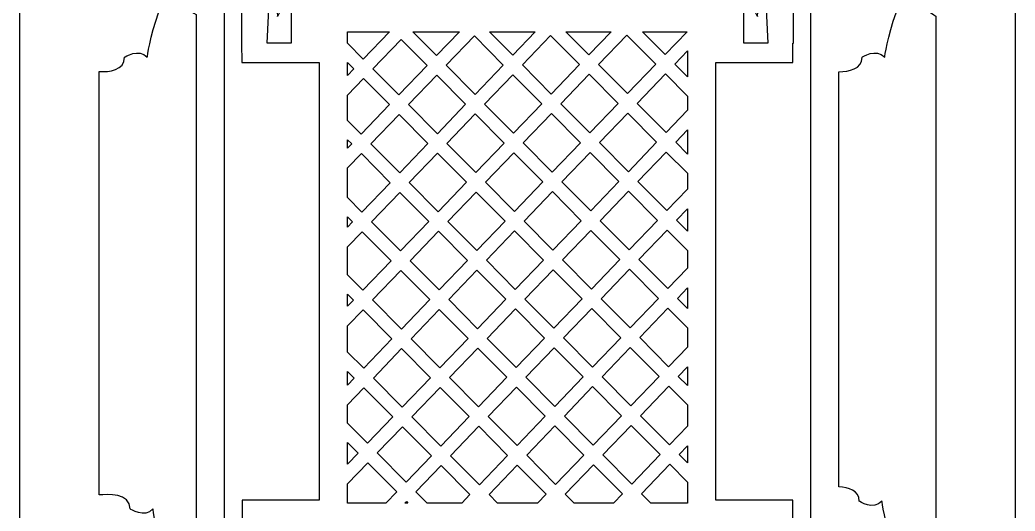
# Model space of a CAD drawing. Header units: centimetres. Extents: x 15.2 to 36.8, y -18.5 to 34.5.
# Drawn here: x 15.23 to 36.8, y 3.13 to 13.77 of the extents above; entities that cross this region are included whole.
import ezdxf

# ---------------------------------------------------------------- set-up
doc = ezdxf.new("R2010")
doc.units = ezdxf.units.CM
doc.header["$MEASUREMENT"] = 0
doc.layers.add('layer 1', color=7, linetype='Continuous')

msp = doc.modelspace()

# ---------------------------------------------------------------- linework, layer by layer
at = {"layer": 'layer 1', "color": 177}
for points, knots in [([(35.08306, -18.49868), (35.08306, -18.49868), (36.80074, -18.49868), (36.80074, -18.49868), (36.80074, -18.49868), (36.80074, -18.49868), (36.80074, -17.32512), (36.80074, -17.32512), (36.80074, -17.32512), (36.80074, -17.32512), (36.80074, 33.37273), (36.80074, 33.37273), (36.80074, 33.37273), (36.80074, 33.37273), (36.80074, 34.54629), (36.80074, 34.54629), (36.80074, 34.54629), (36.80074, 34.54629), (35.08306, 34.54629), (35.08306, 34.54629), (35.08306, 34.54629), (35.08306, 34.54629), (16.94435, 34.54629), (16.94435, 34.54629), (16.94435, 34.54629), (16.94435, 34.54629), (15.22667, 34.54629), (15.22667, 34.54629), (15.22667, 34.54629), (15.22667, 34.54629), (15.22667, 33.37273), (15.22667, 33.37273), (15.22667, 33.37273), (15.22667, 33.37273), (15.22667, -17.32512), (15.22667, -17.32512), (15.22667, -17.32512), (15.22667, -17.32512), (15.22667, -18.49868), (15.22667, -18.49868), (15.22667, -18.49868), (15.22667, -18.49868), (16.94435, -18.49868), (16.94435, -18.49868), (16.94435, -18.49868), (16.94435, -18.49868), (35.08306, -18.49868), (35.08306, -18.49868)], [0, 0, 0, 0, 0.07692308, 0.07692308, 0.07692308, 0.07692308, 0.15384615, 0.15384615, 0.15384615, 0.15384615, 0.23076923, 0.23076923, 0.23076923, 0.23076923, 0.30769231, 0.30769231, 0.30769231, 0.30769231, 0.38461538, 0.38461538, 0.38461538, 0.38461538, 0.46153846, 0.46153846, 0.46153846, 0.46153846, 0.53846154, 0.53846154, 0.53846154, 0.53846154, 0.61538462, 0.61538462, 0.61538462, 0.61538462, 0.69230769, 0.69230769, 0.69230769, 0.69230769, 0.76923077, 0.76923077, 0.76923077, 0.76923077, 0.84615385, 0.84615385, 0.84615385, 0.84615385, 1, 1, 1, 1]), ([(21.71164, 3.36704), (21.71164, 3.36704), (21.71164, 12.84865), (21.71164, 12.84865), (21.71164, 12.84865), (21.71164, 12.84865), (20.04062, 12.84865), (20.04062, 12.84865), (20.04062, 12.84865), (20.04062, 12.84865), (20.03396, 13.27025), (20.03396, 13.27025), (20.03396, 13.27025), (20.03396, 13.27025), (20.02767, 14.21235), (20.02767, 14.21235), (20.02767, 14.21235), (20.02767, 14.85042), (20.73286, 14.66812), (20.73286, 14.66812), (20.73286, 14.66812), (21.07593, 14.19933), (20.8091, 13.84774), (20.8091, 13.84774), (20.8091, 13.84774), (20.8091, 14.16027), (20.73286, 14.18631), (20.73286, 14.18631), (20.73286, 14.18631), (20.59248, 14.24712), (20.61851, 13.86076), (20.61851, 13.86076), (20.61851, 13.86076), (20.61851, 13.86076), (20.58399, 13.27113), (20.58399, 13.27113), (20.58399, 13.27113), (20.58399, 13.27113), (21.10627, 13.27113), (21.10627, 13.27113), (21.10627, 13.27113), (21.10627, 13.27113), (21.10627, 15.38791), (21.10627, 15.38791), (21.10627, 15.38791), (21.10627, 15.38791), (19.66256, 15.38791), (19.66256, 15.38791), (19.66256, 15.38791), (19.66256, 15.38791), (19.66256, 0.82778), (19.66256, 0.82778), (19.66256, 0.82778), (19.66256, 0.82778), (21.10627, 0.82778), (21.10627, 0.82778), (21.10627, 0.82778), (21.10627, 0.82778), (21.10627, 2.94456), (21.10627, 2.94456), (21.10627, 2.94456), (21.10627, 2.94456), (20.58399, 2.94456), (20.58399, 2.94456), (20.58399, 2.94456), (20.58399, 2.94456), (20.61851, 2.35493), (20.61851, 2.35493), (20.61851, 2.35493), (20.61851, 2.35493), (20.59248, 1.96858), (20.73286, 2.02938), (20.73286, 2.02938), (20.73286, 2.02938), (20.8091, 2.05543), (20.8091, 2.36795), (20.8091, 2.36795), (20.8091, 2.36795), (21.07593, 2.01636), (20.73286, 1.54758), (20.73286, 1.54758), (20.73286, 1.54758), (20.02767, 1.36527), (20.02767, 2.00334), (20.02767, 2.00334), (20.02767, 2.00334), (20.03396, 2.94544), (20.03396, 2.94544), (20.03396, 2.94544), (20.03396, 2.94544), (20.04673, 2.94993), (20.04673, 2.94993), (20.04673, 2.94993), (20.04673, 2.94993), (20.04673, 3.36704), (20.04673, 3.36704), (20.04673, 3.36704), (20.04673, 3.36704), (21.71164, 3.36704), (21.71164, 3.36704)], [0, 0, 0, 0, 0.03846154, 0.03846154, 0.03846154, 0.03846154, 0.07692308, 0.07692308, 0.07692308, 0.07692308, 0.11538462, 0.11538462, 0.11538462, 0.11538462, 0.15384615, 0.15384615, 0.15384615, 0.15384615, 0.19230769, 0.19230769, 0.19230769, 0.19230769, 0.23076923, 0.23076923, 0.23076923, 0.23076923, 0.26923077, 0.26923077, 0.26923077, 0.26923077, 0.30769231, 0.30769231, 0.30769231, 0.30769231, 0.34615385, 0.34615385, 0.34615385, 0.34615385, 0.38461538, 0.38461538, 0.38461538, 0.38461538, 0.42307692, 0.42307692, 0.42307692, 0.42307692, 0.46153846, 0.46153846, 0.46153846, 0.46153846, 0.5, 0.5, 0.5, 0.5, 0.53846154, 0.53846154, 0.53846154, 0.53846154, 0.57692308, 0.57692308, 0.57692308, 0.57692308, 0.61538462, 0.61538462, 0.61538462, 0.61538462, 0.65384615, 0.65384615, 0.65384615, 0.65384615, 0.69230769, 0.69230769, 0.69230769, 0.69230769, 0.73076923, 0.73076923, 0.73076923, 0.73076923, 0.76923077, 0.76923077, 0.76923077, 0.76923077, 0.80769231, 0.80769231, 0.80769231, 0.80769231, 0.84615385, 0.84615385, 0.84615385, 0.84615385, 0.88461538, 0.88461538, 0.88461538, 0.88461538, 0.92307692, 0.92307692, 0.92307692, 0.92307692, 1, 1, 1, 1]), ([(30.31577, 12.84865), (30.31577, 12.84865), (30.31577, 3.36704), (30.31577, 3.36704), (30.31577, 3.36704), (30.31577, 3.36704), (31.98068, 3.36704), (31.98068, 3.36704), (31.98068, 3.36704), (31.98068, 3.36704), (31.98068, 2.94993), (31.98068, 2.94993), (31.98068, 2.94993), (31.98068, 2.94993), (31.99345, 2.94544), (31.99345, 2.94544), (31.99345, 2.94544), (31.99345, 2.94544), (31.99974, 2.00334), (31.99974, 2.00334), (31.99974, 2.00334), (31.99974, 1.36527), (31.29455, 1.54758), (31.29455, 1.54758), (31.29455, 1.54758), (30.95148, 2.01636), (31.21831, 2.36795), (31.21831, 2.36795), (31.21831, 2.36795), (31.21831, 2.05543), (31.29455, 2.02938), (31.29455, 2.02938), (31.29455, 2.02938), (31.43493, 1.96858), (31.4089, 2.35493), (31.4089, 2.35493), (31.4089, 2.35493), (31.4089, 2.35493), (31.44342, 2.94456), (31.44342, 2.94456), (31.44342, 2.94456), (31.44342, 2.94456), (30.92114, 2.94456), (30.92114, 2.94456), (30.92114, 2.94456), (30.92114, 2.94456), (30.92114, 0.82778), (30.92114, 0.82778), (30.92114, 0.82778), (30.92114, 0.82778), (32.36485, 0.82778), (32.36485, 0.82778), (32.36485, 0.82778), (32.36485, 0.82778), (32.36485, 15.38791), (32.36485, 15.38791), (32.36485, 15.38791), (32.36485, 15.38791), (30.92114, 15.38791), (30.92114, 15.38791), (30.92114, 15.38791), (30.92114, 15.38791), (30.92114, 13.27113), (30.92114, 13.27113), (30.92114, 13.27113), (30.92114, 13.27113), (31.44342, 13.27113), (31.44342, 13.27113), (31.44342, 13.27113), (31.44342, 13.27113), (31.4089, 13.86076), (31.4089, 13.86076), (31.4089, 13.86076), (31.4089, 13.86076), (31.43493, 14.24712), (31.29455, 14.18631), (31.29455, 14.18631), (31.29455, 14.18631), (31.21831, 14.16027), (31.21831, 13.84774), (31.21831, 13.84774), (31.21831, 13.84774), (30.95148, 14.19933), (31.29455, 14.66812), (31.29455, 14.66812), (31.29455, 14.66812), (31.99974, 14.85042), (31.99974, 14.21235), (31.99974, 14.21235), (31.99974, 14.21235), (31.99345, 13.27025), (31.99345, 13.27025), (31.99345, 13.27025), (31.99345, 13.27025), (31.98068, 13.26577), (31.98068, 13.26577), (31.98068, 13.26577), (31.98068, 13.26577), (31.98068, 12.84865), (31.98068, 12.84865), (31.98068, 12.84865), (31.98068, 12.84865), (30.31577, 12.84865), (30.31577, 12.84865)], [0, 0, 0, 0, 0.03703704, 0.03703704, 0.03703704, 0.03703704, 0.07407407, 0.07407407, 0.07407407, 0.07407407, 0.11111111, 0.11111111, 0.11111111, 0.11111111, 0.14814815, 0.14814815, 0.14814815, 0.14814815, 0.18518519, 0.18518519, 0.18518519, 0.18518519, 0.22222222, 0.22222222, 0.22222222, 0.22222222, 0.25925926, 0.25925926, 0.25925926, 0.25925926, 0.2962963, 0.2962963, 0.2962963, 0.2962963, 0.33333333, 0.33333333, 0.33333333, 0.33333333, 0.37037037, 0.37037037, 0.37037037, 0.37037037, 0.40740741, 0.40740741, 0.40740741, 0.40740741, 0.44444444, 0.44444444, 0.44444444, 0.44444444, 0.48148148, 0.48148148, 0.48148148, 0.48148148, 0.51851852, 0.51851852, 0.51851852, 0.51851852, 0.55555556, 0.55555556, 0.55555556, 0.55555556, 0.59259259, 0.59259259, 0.59259259, 0.59259259, 0.62962963, 0.62962963, 0.62962963, 0.62962963, 0.66666667, 0.66666667, 0.66666667, 0.66666667, 0.7037037, 0.7037037, 0.7037037, 0.7037037, 0.74074074, 0.74074074, 0.74074074, 0.74074074, 0.77777778, 0.77777778, 0.77777778, 0.77777778, 0.81481481, 0.81481481, 0.81481481, 0.81481481, 0.85185185, 0.85185185, 0.85185185, 0.85185185, 0.88888889, 0.88888889, 0.88888889, 0.88888889, 0.92592593, 0.92592593, 0.92592593, 0.92592593, 1, 1, 1, 1]), ([(16.94435, 3.48174), (17.12268, 3.50109), (17.61931, 3.52406), (17.61931, 3.17938), (17.61931, 3.17938), (17.61931, 3.17938), (17.92674, 2.96934), (18.1112, 3.17938), (18.1112, 3.17938), (18.1112, 3.17938), (18.17268, 2.71728), (18.35714, 2.21318), (18.35714, 2.21318), (18.46729, 1.91215), (18.79667, 2.03057), (19.0442, 2.17483), (19.0442, 2.17483), (19.0442, 2.17483), (19.0442, 13.88971), (19.0442, 13.88971), (19.0442, 13.88971), (18.79824, 14.05581), (18.36397, 14.28352), (18.23417, 13.92878), (18.23417, 13.92878), (18.04971, 13.42468), (17.98822, 12.96258), (17.98822, 12.96258), (17.98822, 12.96258), (17.80376, 13.17263), (17.49633, 12.96258), (17.49633, 12.96258), (17.49633, 12.96258), (17.49633, 12.68019), (17.16292, 12.64458), (16.94435, 12.65158), (16.94435, 12.65158), (16.94435, 12.65158), (16.94435, 3.48174), (16.94435, 3.48174)], [0, 0, 0, 0, 0.09090909, 0.09090909, 0.09090909, 0.09090909, 0.18181818, 0.18181818, 0.18181818, 0.18181818, 0.27272727, 0.27272727, 0.27272727, 0.27272727, 0.36363636, 0.36363636, 0.36363636, 0.36363636, 0.45454545, 0.45454545, 0.45454545, 0.45454545, 0.54545455, 0.54545455, 0.54545455, 0.54545455, 0.63636364, 0.63636364, 0.63636364, 0.63636364, 0.72727273, 0.72727273, 0.72727273, 0.72727273, 0.81818182, 0.81818182, 0.81818182, 0.81818182, 1, 1, 1, 1]), ([(35.08306, 13.85325), (34.85225, 14.01789), (34.36021, 14.31046), (34.22055, 13.92878), (34.22055, 13.92878), (34.0361, 13.42468), (33.97461, 12.96258), (33.97461, 12.96258), (33.97461, 12.96258), (33.79015, 13.17263), (33.48272, 12.96258), (33.48272, 12.96258), (33.48272, 12.96258), (33.48272, 12.70199), (33.19881, 12.65157), (32.98321, 12.65083), (32.98321, 12.65083), (32.98321, 12.65083), (32.98321, 3.65758), (32.98321, 3.65758), (32.98321, 3.65758), (33.18755, 3.64728), (33.42123, 3.58383), (33.42123, 3.34742), (33.42123, 3.34742), (33.42123, 3.34742), (33.72867, 3.13737), (33.91312, 3.34742), (33.91312, 3.34742), (33.91312, 3.34742), (33.97461, 2.88532), (34.15907, 2.38121), (34.15907, 2.38121), (34.31289, 1.96084), (34.89416, 2.35835), (35.08306, 2.50203), (35.08306, 2.50203), (35.08306, 2.50203), (35.08306, 13.85325), (35.08306, 13.85325)], [0, 0, 0, 0, 0.09090909, 0.09090909, 0.09090909, 0.09090909, 0.18181818, 0.18181818, 0.18181818, 0.18181818, 0.27272727, 0.27272727, 0.27272727, 0.27272727, 0.36363636, 0.36363636, 0.36363636, 0.36363636, 0.45454545, 0.45454545, 0.45454545, 0.45454545, 0.54545455, 0.54545455, 0.54545455, 0.54545455, 0.63636364, 0.63636364, 0.63636364, 0.63636364, 0.72727273, 0.72727273, 0.72727273, 0.72727273, 0.81818182, 0.81818182, 0.81818182, 0.81818182, 1, 1, 1, 1]), ([(22.33, 13.26725), (22.33, 13.26725), (22.67122, 12.92372), (22.67122, 12.92372), (22.67122, 12.92372), (22.67122, 12.92372), (23.24192, 13.51756), (23.24192, 13.51756), (23.24192, 13.51756), (23.24192, 13.51756), (22.33, 13.51756), (22.33, 13.51756), (22.33, 13.51756), (22.33, 13.51756), (22.33, 13.26725), (22.33, 13.26725)], [0, 0, 0, 0, 0.2, 0.2, 0.2, 0.2, 0.4, 0.4, 0.4, 0.4, 0.6, 0.6, 0.6, 0.6, 1, 1, 1, 1]), ([(23.74245, 13.51756), (23.74245, 13.51756), (24.25726, 12.99926), (24.25726, 12.99926), (24.25726, 12.99926), (24.25726, 12.99926), (24.75536, 13.51756), (24.75536, 13.51756), (24.75536, 13.51756), (24.75536, 13.51756), (23.74245, 13.51756), (23.74245, 13.51756)], [0, 0, 0, 0, 0.25, 0.25, 0.25, 0.25, 0.5, 0.5, 0.5, 0.5, 1, 1, 1, 1]), ([(24.46614, 12.78897), (24.46614, 12.78897), (25.09296, 12.1579), (25.09296, 12.1579), (25.09296, 12.1579), (25.09296, 12.1579), (25.70566, 12.79544), (25.70566, 12.79544), (25.70566, 12.79544), (25.70566, 12.79544), (25.07884, 13.42651), (25.07884, 13.42651), (25.07884, 13.42651), (25.07884, 13.42651), (24.46614, 12.78897), (24.46614, 12.78897)], [0, 0, 0, 0, 0.2, 0.2, 0.2, 0.2, 0.4, 0.4, 0.4, 0.4, 0.6, 0.6, 0.6, 0.6, 1, 1, 1, 1]), ([(25.40357, 13.51756), (25.40357, 13.51756), (25.90982, 13.00788), (25.90982, 13.00788), (25.90982, 13.00788), (25.90982, 13.00788), (26.39964, 13.51756), (26.39964, 13.51756), (26.39964, 13.51756), (26.39964, 13.51756), (25.40357, 13.51756), (25.40357, 13.51756)], [0, 0, 0, 0, 0.25, 0.25, 0.25, 0.25, 0.5, 0.5, 0.5, 0.5, 1, 1, 1, 1]), ([(26.1187, 12.79758), (26.1187, 12.79758), (26.74553, 12.16651), (26.74553, 12.16651), (26.74553, 12.16651), (26.74553, 12.16651), (27.35822, 12.80404), (27.35822, 12.80404), (27.35822, 12.80404), (27.35822, 12.80404), (26.73139, 13.43511), (26.73139, 13.43511), (26.73139, 13.43511), (26.73139, 13.43511), (26.1187, 12.79758), (26.1187, 12.79758)], [0, 0, 0, 0, 0.2, 0.2, 0.2, 0.2, 0.4, 0.4, 0.4, 0.4, 0.6, 0.6, 0.6, 0.6, 1, 1, 1, 1]), ([(27.06465, 13.51756), (27.06465, 13.51756), (27.56237, 13.01647), (27.56237, 13.01647), (27.56237, 13.01647), (27.56237, 13.01647), (28.04394, 13.51756), (28.04394, 13.51756), (28.04394, 13.51756), (28.04394, 13.51756), (27.06465, 13.51756), (27.06465, 13.51756)], [0, 0, 0, 0, 0.25, 0.25, 0.25, 0.25, 0.5, 0.5, 0.5, 0.5, 1, 1, 1, 1]), ([(27.77125, 12.80618), (27.77125, 12.80618), (28.39809, 12.1751), (28.39809, 12.1751), (28.39809, 12.1751), (28.39809, 12.1751), (29.01078, 12.81264), (29.01078, 12.81264), (29.01078, 12.81264), (29.01078, 12.81264), (28.38394, 13.44372), (28.38394, 13.44372), (28.38394, 13.44372), (28.38394, 13.44372), (27.77125, 12.80618), (27.77125, 12.80618)], [0, 0, 0, 0, 0.2, 0.2, 0.2, 0.2, 0.4, 0.4, 0.4, 0.4, 0.6, 0.6, 0.6, 0.6, 1, 1, 1, 1]), ([(28.72577, 13.51756), (28.72577, 13.51756), (29.21494, 13.02507), (29.21494, 13.02507), (29.21494, 13.02507), (29.21494, 13.02507), (29.68823, 13.51756), (29.68823, 13.51756), (29.68823, 13.51756), (29.68823, 13.51756), (28.72577, 13.51756), (28.72577, 13.51756)], [0, 0, 0, 0, 0.25, 0.25, 0.25, 0.25, 0.5, 0.5, 0.5, 0.5, 1, 1, 1, 1]), ([(22.8801, 12.71343), (22.8801, 12.71343), (23.44042, 12.14931), (23.44042, 12.14931), (23.44042, 12.14931), (23.44042, 12.14931), (24.05311, 12.78684), (24.05311, 12.78684), (24.05311, 12.78684), (24.05311, 12.78684), (23.49279, 13.35096), (23.49279, 13.35096), (23.49279, 13.35096), (23.49279, 13.35096), (22.8801, 12.71343), (22.8801, 12.71343)], [0, 0, 0, 0, 0.2, 0.2, 0.2, 0.2, 0.4, 0.4, 0.4, 0.4, 0.6, 0.6, 0.6, 0.6, 1, 1, 1, 1]), ([(29.69741, 13.09947), (29.69741, 13.09947), (29.42381, 12.81478), (29.42381, 12.81478), (29.42381, 12.81478), (29.42381, 12.81478), (29.69741, 12.53934), (29.69741, 12.53934), (29.69741, 12.53934), (29.69741, 12.53934), (29.69741, 13.09947), (29.69741, 13.09947)], [0, 0, 0, 0, 0.25, 0.25, 0.25, 0.25, 0.5, 0.5, 0.5, 0.5, 1, 1, 1, 1]), ([(22.33, 12.56867), (22.33, 12.56867), (22.46706, 12.71128), (22.46706, 12.71128), (22.46706, 12.71128), (22.46706, 12.71128), (22.33, 12.84926), (22.33, 12.84926), (22.33, 12.84926), (22.33, 12.84926), (22.33, 12.56867), (22.33, 12.56867)], [0, 0, 0, 0, 0.25, 0.25, 0.25, 0.25, 0.5, 0.5, 0.5, 0.5, 1, 1, 1, 1]), ([(23.6493, 11.93902), (23.6493, 11.93902), (24.27613, 11.30794), (24.27613, 11.30794), (24.27613, 11.30794), (24.27613, 11.30794), (24.88882, 11.94547), (24.88882, 11.94547), (24.88882, 11.94547), (24.88882, 11.94547), (24.26199, 12.57655), (24.26199, 12.57655), (24.26199, 12.57655), (24.26199, 12.57655), (23.6493, 11.93902), (23.6493, 11.93902)], [0, 0, 0, 0, 0.2, 0.2, 0.2, 0.2, 0.4, 0.4, 0.4, 0.4, 0.6, 0.6, 0.6, 0.6, 1, 1, 1, 1]), ([(25.30185, 11.9476), (25.30185, 11.9476), (25.92868, 11.31653), (25.92868, 11.31653), (25.92868, 11.31653), (25.92868, 11.31653), (26.54137, 11.95407), (26.54137, 11.95407), (26.54137, 11.95407), (26.54137, 11.95407), (25.91454, 12.58515), (25.91454, 12.58515), (25.91454, 12.58515), (25.91454, 12.58515), (25.30185, 11.9476), (25.30185, 11.9476)], [0, 0, 0, 0, 0.2, 0.2, 0.2, 0.2, 0.4, 0.4, 0.4, 0.4, 0.6, 0.6, 0.6, 0.6, 1, 1, 1, 1]), ([(26.95441, 11.95622), (26.95441, 11.95622), (27.58125, 11.32514), (27.58125, 11.32514), (27.58125, 11.32514), (27.58125, 11.32514), (28.19393, 11.96267), (28.19393, 11.96267), (28.19393, 11.96267), (28.19393, 11.96267), (27.56709, 12.59375), (27.56709, 12.59375), (27.56709, 12.59375), (27.56709, 12.59375), (26.95441, 11.95622), (26.95441, 11.95622)], [0, 0, 0, 0, 0.2, 0.2, 0.2, 0.2, 0.4, 0.4, 0.4, 0.4, 0.6, 0.6, 0.6, 0.6, 1, 1, 1, 1]), ([(28.60696, 11.96481), (28.60696, 11.96481), (29.2338, 11.33373), (29.2338, 11.33373), (29.2338, 11.33373), (29.2338, 11.33373), (29.69741, 11.81614), (29.69741, 11.81614), (29.69741, 11.81614), (29.69741, 11.81614), (29.69741, 12.12135), (29.69741, 12.12135), (29.69741, 12.12135), (29.69741, 12.12135), (29.21965, 12.60235), (29.21965, 12.60235), (29.21965, 12.60235), (29.21965, 12.60235), (28.60696, 11.96481), (28.60696, 11.96481)], [0, 0, 0, 0, 0.16666667, 0.16666667, 0.16666667, 0.16666667, 0.33333333, 0.33333333, 0.33333333, 0.33333333, 0.5, 0.5, 0.5, 0.5, 0.66666667, 0.66666667, 0.66666667, 0.66666667, 1, 1, 1, 1]), ([(22.33, 11.59489), (22.33, 11.59489), (22.62357, 11.29934), (22.62357, 11.29934), (22.62357, 11.29934), (22.62357, 11.29934), (23.23626, 11.93687), (23.23626, 11.93687), (23.23626, 11.93687), (23.23626, 11.93687), (22.67594, 12.50099), (22.67594, 12.50099), (22.67594, 12.50099), (22.67594, 12.50099), (22.33, 12.14103), (22.33, 12.14103), (22.33, 12.14103), (22.33, 12.14103), (22.33, 11.59489), (22.33, 11.59489)], [0, 0, 0, 0, 0.16666667, 0.16666667, 0.16666667, 0.16666667, 0.33333333, 0.33333333, 0.33333333, 0.33333333, 0.5, 0.5, 0.5, 0.5, 0.66666667, 0.66666667, 0.66666667, 0.66666667, 1, 1, 1, 1]), ([(22.83245, 11.08904), (22.83245, 11.08904), (23.45928, 10.45797), (23.45928, 10.45797), (23.45928, 10.45797), (23.45928, 10.45797), (24.07197, 11.09551), (24.07197, 11.09551), (24.07197, 11.09551), (24.07197, 11.09551), (23.44514, 11.72657), (23.44514, 11.72657), (23.44514, 11.72657), (23.44514, 11.72657), (22.83245, 11.08904), (22.83245, 11.08904)], [0, 0, 0, 0, 0.2, 0.2, 0.2, 0.2, 0.4, 0.4, 0.4, 0.4, 0.6, 0.6, 0.6, 0.6, 1, 1, 1, 1]), ([(24.48501, 11.09765), (24.48501, 11.09765), (25.11184, 10.46657), (25.11184, 10.46657), (25.11184, 10.46657), (25.11184, 10.46657), (25.72453, 11.1041), (25.72453, 11.1041), (25.72453, 11.1041), (25.72453, 11.1041), (25.0977, 11.73518), (25.0977, 11.73518), (25.0977, 11.73518), (25.0977, 11.73518), (24.48501, 11.09765), (24.48501, 11.09765)], [0, 0, 0, 0, 0.2, 0.2, 0.2, 0.2, 0.4, 0.4, 0.4, 0.4, 0.6, 0.6, 0.6, 0.6, 1, 1, 1, 1]), ([(26.13755, 11.10624), (26.13755, 11.10624), (26.76439, 10.47516), (26.76439, 10.47516), (26.76439, 10.47516), (26.76439, 10.47516), (27.37709, 11.1127), (27.37709, 11.1127), (27.37709, 11.1127), (27.37709, 11.1127), (26.75025, 11.74379), (26.75025, 11.74379), (26.75025, 11.74379), (26.75025, 11.74379), (26.13755, 11.10624), (26.13755, 11.10624)], [0, 0, 0, 0, 0.2, 0.2, 0.2, 0.2, 0.4, 0.4, 0.4, 0.4, 0.6, 0.6, 0.6, 0.6, 1, 1, 1, 1]), ([(27.79012, 11.11485), (27.79012, 11.11485), (28.41696, 10.48377), (28.41696, 10.48377), (28.41696, 10.48377), (28.41696, 10.48377), (29.02964, 11.1213), (29.02964, 11.1213), (29.02964, 11.1213), (29.02964, 11.1213), (28.40281, 11.75238), (28.40281, 11.75238), (28.40281, 11.75238), (28.40281, 11.75238), (27.79012, 11.11485), (27.79012, 11.11485)], [0, 0, 0, 0, 0.2, 0.2, 0.2, 0.2, 0.4, 0.4, 0.4, 0.4, 0.6, 0.6, 0.6, 0.6, 1, 1, 1, 1]), ([(29.69741, 11.38851), (29.69741, 11.38851), (29.44267, 11.12344), (29.44267, 11.12344), (29.44267, 11.12344), (29.44267, 11.12344), (29.69741, 10.86698), (29.69741, 10.86698), (29.69741, 10.86698), (29.69741, 10.86698), (29.69741, 11.38851), (29.69741, 11.38851)], [0, 0, 0, 0, 0.25, 0.25, 0.25, 0.25, 0.5, 0.5, 0.5, 0.5, 1, 1, 1, 1]), ([(22.33, 10.99387), (22.33, 10.99387), (22.41941, 11.0869), (22.41941, 11.0869), (22.41941, 11.0869), (22.41941, 11.0869), (22.33, 11.17691), (22.33, 11.17691), (22.33, 11.17691), (22.33, 11.17691), (22.33, 10.99387), (22.33, 10.99387)], [0, 0, 0, 0, 0.25, 0.25, 0.25, 0.25, 0.5, 0.5, 0.5, 0.5, 1, 1, 1, 1]), ([(22.33, 9.92254), (22.33, 9.92254), (22.64242, 9.608), (22.64242, 9.608), (22.64242, 9.608), (22.64242, 9.608), (23.25512, 10.24553), (23.25512, 10.24553), (23.25512, 10.24553), (23.25512, 10.24553), (22.62829, 10.8766), (22.62829, 10.8766), (22.62829, 10.8766), (22.62829, 10.8766), (22.33, 10.56622), (22.33, 10.56622), (22.33, 10.56622), (22.33, 10.56622), (22.33, 9.92254), (22.33, 9.92254)], [0, 0, 0, 0, 0.16666667, 0.16666667, 0.16666667, 0.16666667, 0.33333333, 0.33333333, 0.33333333, 0.33333333, 0.5, 0.5, 0.5, 0.5, 0.66666667, 0.66666667, 0.66666667, 0.66666667, 1, 1, 1, 1]), ([(23.66816, 10.24767), (23.66816, 10.24767), (24.29499, 9.6166), (24.29499, 9.6166), (24.29499, 9.6166), (24.29499, 9.6166), (24.90768, 10.25414), (24.90768, 10.25414), (24.90768, 10.25414), (24.90768, 10.25414), (24.28085, 10.88521), (24.28085, 10.88521), (24.28085, 10.88521), (24.28085, 10.88521), (23.66816, 10.24767), (23.66816, 10.24767)], [0, 0, 0, 0, 0.2, 0.2, 0.2, 0.2, 0.4, 0.4, 0.4, 0.4, 0.6, 0.6, 0.6, 0.6, 1, 1, 1, 1]), ([(25.32071, 10.25629), (25.32071, 10.25629), (25.94755, 9.62521), (25.94755, 9.62521), (25.94755, 9.62521), (25.94755, 9.62521), (26.56024, 10.26273), (26.56024, 10.26273), (26.56024, 10.26273), (26.56024, 10.26273), (25.9334, 10.89382), (25.9334, 10.89382), (25.9334, 10.89382), (25.9334, 10.89382), (25.32071, 10.25629), (25.32071, 10.25629)], [0, 0, 0, 0, 0.2, 0.2, 0.2, 0.2, 0.4, 0.4, 0.4, 0.4, 0.6, 0.6, 0.6, 0.6, 1, 1, 1, 1]), ([(26.97326, 10.26487), (26.97326, 10.26487), (27.6001, 9.63379), (27.6001, 9.63379), (27.6001, 9.63379), (27.6001, 9.63379), (28.2128, 10.27133), (28.2128, 10.27133), (28.2128, 10.27133), (28.2128, 10.27133), (27.58596, 10.90241), (27.58596, 10.90241), (27.58596, 10.90241), (27.58596, 10.90241), (26.97326, 10.26487), (26.97326, 10.26487)], [0, 0, 0, 0, 0.2, 0.2, 0.2, 0.2, 0.4, 0.4, 0.4, 0.4, 0.6, 0.6, 0.6, 0.6, 1, 1, 1, 1]), ([(28.62583, 10.27348), (28.62583, 10.27348), (29.25266, 9.64241), (29.25266, 9.64241), (29.25266, 9.64241), (29.25266, 9.64241), (29.69741, 10.10518), (29.69741, 10.10518), (29.69741, 10.10518), (29.69741, 10.10518), (29.69741, 10.44901), (29.69741, 10.44901), (29.69741, 10.44901), (29.69741, 10.44901), (29.23852, 10.91101), (29.23852, 10.91101), (29.23852, 10.91101), (29.23852, 10.91101), (28.62583, 10.27348), (28.62583, 10.27348)], [0, 0, 0, 0, 0.16666667, 0.16666667, 0.16666667, 0.16666667, 0.33333333, 0.33333333, 0.33333333, 0.33333333, 0.5, 0.5, 0.5, 0.5, 0.66666667, 0.66666667, 0.66666667, 0.66666667, 1, 1, 1, 1]), ([(22.85131, 9.3977), (22.85131, 9.3977), (23.47813, 8.76663), (23.47813, 8.76663), (23.47813, 8.76663), (23.47813, 8.76663), (24.09083, 9.40417), (24.09083, 9.40417), (24.09083, 9.40417), (24.09083, 9.40417), (23.464, 10.03524), (23.464, 10.03524), (23.464, 10.03524), (23.464, 10.03524), (22.85131, 9.3977), (22.85131, 9.3977)], [0, 0, 0, 0, 0.2, 0.2, 0.2, 0.2, 0.4, 0.4, 0.4, 0.4, 0.6, 0.6, 0.6, 0.6, 1, 1, 1, 1]), ([(24.50386, 9.40632), (24.50386, 9.40632), (25.1307, 8.77523), (25.1307, 8.77523), (25.1307, 8.77523), (25.1307, 8.77523), (25.74339, 9.41277), (25.74339, 9.41277), (25.74339, 9.41277), (25.74339, 9.41277), (25.11655, 10.04385), (25.11655, 10.04385), (25.11655, 10.04385), (25.11655, 10.04385), (24.50386, 9.40632), (24.50386, 9.40632)], [0, 0, 0, 0, 0.2, 0.2, 0.2, 0.2, 0.4, 0.4, 0.4, 0.4, 0.6, 0.6, 0.6, 0.6, 1, 1, 1, 1]), ([(26.15642, 9.41492), (26.15642, 9.41492), (26.78326, 8.78383), (26.78326, 8.78383), (26.78326, 8.78383), (26.78326, 8.78383), (27.39595, 9.42136), (27.39595, 9.42136), (27.39595, 9.42136), (27.39595, 9.42136), (26.76911, 10.05245), (26.76911, 10.05245), (26.76911, 10.05245), (26.76911, 10.05245), (26.15642, 9.41492), (26.15642, 9.41492)], [0, 0, 0, 0, 0.2, 0.2, 0.2, 0.2, 0.4, 0.4, 0.4, 0.4, 0.6, 0.6, 0.6, 0.6, 1, 1, 1, 1]), ([(27.80897, 9.42351), (27.80897, 9.42351), (28.43581, 8.79243), (28.43581, 8.79243), (28.43581, 8.79243), (28.43581, 8.79243), (29.0485, 9.42997), (29.0485, 9.42997), (29.0485, 9.42997), (29.0485, 9.42997), (28.42167, 10.06104), (28.42167, 10.06104), (28.42167, 10.06104), (28.42167, 10.06104), (27.80897, 9.42351), (27.80897, 9.42351)], [0, 0, 0, 0, 0.2, 0.2, 0.2, 0.2, 0.4, 0.4, 0.4, 0.4, 0.6, 0.6, 0.6, 0.6, 1, 1, 1, 1]), ([(22.33, 9.28291), (22.33, 9.28291), (22.43827, 9.39556), (22.43827, 9.39556), (22.43827, 9.39556), (22.43827, 9.39556), (22.33, 9.50456), (22.33, 9.50456), (22.33, 9.50456), (22.33, 9.50456), (22.33, 9.28291), (22.33, 9.28291)], [0, 0, 0, 0, 0.25, 0.25, 0.25, 0.25, 0.5, 0.5, 0.5, 0.5, 1, 1, 1, 1]), ([(29.69741, 9.67758), (29.69741, 9.67758), (29.46152, 9.43213), (29.46152, 9.43213), (29.46152, 9.43213), (29.46152, 9.43213), (29.69741, 9.19465), (29.69741, 9.19465), (29.69741, 9.19465), (29.69741, 9.19465), (29.69741, 9.67758), (29.69741, 9.67758)], [0, 0, 0, 0, 0.25, 0.25, 0.25, 0.25, 0.5, 0.5, 0.5, 0.5, 1, 1, 1, 1]), ([(22.33, 8.25021), (22.33, 8.25021), (22.6613, 7.91667), (22.6613, 7.91667), (22.6613, 7.91667), (22.6613, 7.91667), (23.27398, 8.55419), (23.27398, 8.55419), (23.27398, 8.55419), (23.27398, 8.55419), (22.64715, 9.18526), (22.64715, 9.18526), (22.64715, 9.18526), (22.64715, 9.18526), (22.33, 8.85526), (22.33, 8.85526), (22.33, 8.85526), (22.33, 8.85526), (22.33, 8.25021), (22.33, 8.25021)], [0, 0, 0, 0, 0.16666667, 0.16666667, 0.16666667, 0.16666667, 0.33333333, 0.33333333, 0.33333333, 0.33333333, 0.5, 0.5, 0.5, 0.5, 0.66666667, 0.66666667, 0.66666667, 0.66666667, 1, 1, 1, 1]), ([(23.68701, 8.55634), (23.68701, 8.55634), (24.31384, 7.92526), (24.31384, 7.92526), (24.31384, 7.92526), (24.31384, 7.92526), (24.92654, 8.5628), (24.92654, 8.5628), (24.92654, 8.5628), (24.92654, 8.5628), (24.2997, 9.19388), (24.2997, 9.19388), (24.2997, 9.19388), (24.2997, 9.19388), (23.68701, 8.55634), (23.68701, 8.55634)], [0, 0, 0, 0, 0.2, 0.2, 0.2, 0.2, 0.4, 0.4, 0.4, 0.4, 0.6, 0.6, 0.6, 0.6, 1, 1, 1, 1]), ([(25.33957, 8.56495), (25.33957, 8.56495), (25.96641, 7.93386), (25.96641, 7.93386), (25.96641, 7.93386), (25.96641, 7.93386), (26.5791, 8.5714), (26.5791, 8.5714), (26.5791, 8.5714), (26.5791, 8.5714), (25.95226, 9.20248), (25.95226, 9.20248), (25.95226, 9.20248), (25.95226, 9.20248), (25.33957, 8.56495), (25.33957, 8.56495)], [0, 0, 0, 0, 0.2, 0.2, 0.2, 0.2, 0.4, 0.4, 0.4, 0.4, 0.6, 0.6, 0.6, 0.6, 1, 1, 1, 1]), ([(26.99213, 8.57355), (26.99213, 8.57355), (27.61897, 7.94247), (27.61897, 7.94247), (27.61897, 7.94247), (27.61897, 7.94247), (28.23165, 8.58), (28.23165, 8.58), (28.23165, 8.58), (28.23165, 8.58), (27.60482, 9.21108), (27.60482, 9.21108), (27.60482, 9.21108), (27.60482, 9.21108), (26.99213, 8.57355), (26.99213, 8.57355)], [0, 0, 0, 0, 0.2, 0.2, 0.2, 0.2, 0.4, 0.4, 0.4, 0.4, 0.6, 0.6, 0.6, 0.6, 1, 1, 1, 1]), ([(28.64467, 8.58215), (28.64467, 8.58215), (29.27151, 7.95106), (29.27151, 7.95106), (29.27151, 7.95106), (29.27151, 7.95106), (29.69741, 8.39423), (29.69741, 8.39423), (29.69741, 8.39423), (29.69741, 8.39423), (29.69741, 8.77667), (29.69741, 8.77667), (29.69741, 8.77667), (29.69741, 8.77667), (29.25736, 9.21969), (29.25736, 9.21969), (29.25736, 9.21969), (29.25736, 9.21969), (28.64467, 8.58215), (28.64467, 8.58215)], [0, 0, 0, 0, 0.16666667, 0.16666667, 0.16666667, 0.16666667, 0.33333333, 0.33333333, 0.33333333, 0.33333333, 0.5, 0.5, 0.5, 0.5, 0.66666667, 0.66666667, 0.66666667, 0.66666667, 1, 1, 1, 1]), ([(22.87017, 7.70639), (22.87017, 7.70639), (23.49701, 7.0753), (23.49701, 7.0753), (23.49701, 7.0753), (23.49701, 7.0753), (24.10969, 7.71283), (24.10969, 7.71283), (24.10969, 7.71283), (24.10969, 7.71283), (23.48285, 8.34391), (23.48285, 8.34391), (23.48285, 8.34391), (23.48285, 8.34391), (22.87017, 7.70639), (22.87017, 7.70639)], [0, 0, 0, 0, 0.2, 0.2, 0.2, 0.2, 0.4, 0.4, 0.4, 0.4, 0.6, 0.6, 0.6, 0.6, 1, 1, 1, 1]), ([(24.52272, 7.71497), (24.52272, 7.71497), (25.14956, 7.08389), (25.14956, 7.08389), (25.14956, 7.08389), (25.14956, 7.08389), (25.76225, 7.72143), (25.76225, 7.72143), (25.76225, 7.72143), (25.76225, 7.72143), (25.13541, 8.35251), (25.13541, 8.35251), (25.13541, 8.35251), (25.13541, 8.35251), (24.52272, 7.71497), (24.52272, 7.71497)], [0, 0, 0, 0, 0.2, 0.2, 0.2, 0.2, 0.4, 0.4, 0.4, 0.4, 0.6, 0.6, 0.6, 0.6, 1, 1, 1, 1]), ([(26.17528, 7.72358), (26.17528, 7.72358), (26.80212, 7.0925), (26.80212, 7.0925), (26.80212, 7.0925), (26.80212, 7.0925), (27.41481, 7.73003), (27.41481, 7.73003), (27.41481, 7.73003), (27.41481, 7.73003), (26.78797, 8.36111), (26.78797, 8.36111), (26.78797, 8.36111), (26.78797, 8.36111), (26.17528, 7.72358), (26.17528, 7.72358)], [0, 0, 0, 0, 0.2, 0.2, 0.2, 0.2, 0.4, 0.4, 0.4, 0.4, 0.6, 0.6, 0.6, 0.6, 1, 1, 1, 1]), ([(27.82783, 7.73219), (27.82783, 7.73219), (28.45467, 7.1011), (28.45467, 7.1011), (28.45467, 7.1011), (28.45467, 7.1011), (29.06736, 7.73863), (29.06736, 7.73863), (29.06736, 7.73863), (29.06736, 7.73863), (28.44052, 8.36972), (28.44052, 8.36972), (28.44052, 8.36972), (28.44052, 8.36972), (27.82783, 7.73219), (27.82783, 7.73219)], [0, 0, 0, 0, 0.2, 0.2, 0.2, 0.2, 0.4, 0.4, 0.4, 0.4, 0.6, 0.6, 0.6, 0.6, 1, 1, 1, 1]), ([(22.33, 7.57194), (22.33, 7.57194), (22.45713, 7.70422), (22.45713, 7.70422), (22.45713, 7.70422), (22.45713, 7.70422), (22.33, 7.83221), (22.33, 7.83221), (22.33, 7.83221), (22.33, 7.83221), (22.33, 7.57194), (22.33, 7.57194)], [0, 0, 0, 0, 0.25, 0.25, 0.25, 0.25, 0.5, 0.5, 0.5, 0.5, 1, 1, 1, 1]), ([(29.69741, 7.96659), (29.69741, 7.96659), (29.48039, 7.74077), (29.48039, 7.74077), (29.48039, 7.74077), (29.48039, 7.74077), (29.69741, 7.52228), (29.69741, 7.52228), (29.69741, 7.52228), (29.69741, 7.52228), (29.69741, 7.96659), (29.69741, 7.96659)], [0, 0, 0, 0, 0.25, 0.25, 0.25, 0.25, 0.5, 0.5, 0.5, 0.5, 1, 1, 1, 1]), ([(22.33, 6.57785), (22.33, 6.57785), (22.68015, 6.22533), (22.68015, 6.22533), (22.68015, 6.22533), (22.68015, 6.22533), (23.29284, 6.86286), (23.29284, 6.86286), (23.29284, 6.86286), (23.29284, 6.86286), (22.666, 7.49394), (22.666, 7.49394), (22.666, 7.49394), (22.666, 7.49394), (22.33, 7.14432), (22.33, 7.14432), (22.33, 7.14432), (22.33, 7.14432), (22.33, 6.57785), (22.33, 6.57785)], [0, 0, 0, 0, 0.16666667, 0.16666667, 0.16666667, 0.16666667, 0.33333333, 0.33333333, 0.33333333, 0.33333333, 0.5, 0.5, 0.5, 0.5, 0.66666667, 0.66666667, 0.66666667, 0.66666667, 1, 1, 1, 1]), ([(23.70588, 6.86502), (23.70588, 6.86502), (24.33272, 6.23393), (24.33272, 6.23393), (24.33272, 6.23393), (24.33272, 6.23393), (24.9454, 6.87146), (24.9454, 6.87146), (24.9454, 6.87146), (24.9454, 6.87146), (24.31856, 7.50254), (24.31856, 7.50254), (24.31856, 7.50254), (24.31856, 7.50254), (23.70588, 6.86502), (23.70588, 6.86502)], [0, 0, 0, 0, 0.2, 0.2, 0.2, 0.2, 0.4, 0.4, 0.4, 0.4, 0.6, 0.6, 0.6, 0.6, 1, 1, 1, 1]), ([(25.35843, 6.87361), (25.35843, 6.87361), (25.98526, 6.24253), (25.98526, 6.24253), (25.98526, 6.24253), (25.98526, 6.24253), (26.59796, 6.88006), (26.59796, 6.88006), (26.59796, 6.88006), (26.59796, 6.88006), (25.97112, 7.51114), (25.97112, 7.51114), (25.97112, 7.51114), (25.97112, 7.51114), (25.35843, 6.87361), (25.35843, 6.87361)], [0, 0, 0, 0, 0.2, 0.2, 0.2, 0.2, 0.4, 0.4, 0.4, 0.4, 0.6, 0.6, 0.6, 0.6, 1, 1, 1, 1]), ([(27.01098, 6.88222), (27.01098, 6.88222), (27.63782, 6.25113), (27.63782, 6.25113), (27.63782, 6.25113), (27.63782, 6.25113), (28.25052, 6.88867), (28.25052, 6.88867), (28.25052, 6.88867), (28.25052, 6.88867), (27.62367, 7.51976), (27.62367, 7.51976), (27.62367, 7.51976), (27.62367, 7.51976), (27.01098, 6.88222), (27.01098, 6.88222)], [0, 0, 0, 0, 0.2, 0.2, 0.2, 0.2, 0.4, 0.4, 0.4, 0.4, 0.6, 0.6, 0.6, 0.6, 1, 1, 1, 1]), ([(28.66355, 6.89082), (28.66355, 6.89082), (29.29038, 6.25974), (29.29038, 6.25974), (29.29038, 6.25974), (29.29038, 6.25974), (29.69741, 6.68327), (29.69741, 6.68327), (29.69741, 6.68327), (29.69741, 6.68327), (29.69741, 7.10432), (29.69741, 7.10432), (29.69741, 7.10432), (29.69741, 7.10432), (29.27623, 7.52834), (29.27623, 7.52834), (29.27623, 7.52834), (29.27623, 7.52834), (28.66355, 6.89082), (28.66355, 6.89082)], [0, 0, 0, 0, 0.16666667, 0.16666667, 0.16666667, 0.16666667, 0.33333333, 0.33333333, 0.33333333, 0.33333333, 0.5, 0.5, 0.5, 0.5, 0.66666667, 0.66666667, 0.66666667, 0.66666667, 1, 1, 1, 1]), ([(22.88903, 6.01504), (22.88903, 6.01504), (23.51587, 5.38396), (23.51587, 5.38396), (23.51587, 5.38396), (23.51587, 5.38396), (24.12855, 6.02148), (24.12855, 6.02148), (24.12855, 6.02148), (24.12855, 6.02148), (23.50171, 6.65257), (23.50171, 6.65257), (23.50171, 6.65257), (23.50171, 6.65257), (22.88903, 6.01504), (22.88903, 6.01504)], [0, 0, 0, 0, 0.2, 0.2, 0.2, 0.2, 0.4, 0.4, 0.4, 0.4, 0.6, 0.6, 0.6, 0.6, 1, 1, 1, 1]), ([(24.54159, 6.02365), (24.54159, 6.02365), (25.16843, 5.39257), (25.16843, 5.39257), (25.16843, 5.39257), (25.16843, 5.39257), (25.78111, 6.03009), (25.78111, 6.03009), (25.78111, 6.03009), (25.78111, 6.03009), (25.15427, 6.66117), (25.15427, 6.66117), (25.15427, 6.66117), (25.15427, 6.66117), (24.54159, 6.02365), (24.54159, 6.02365)], [0, 0, 0, 0, 0.2, 0.2, 0.2, 0.2, 0.4, 0.4, 0.4, 0.4, 0.6, 0.6, 0.6, 0.6, 1, 1, 1, 1]), ([(26.19413, 6.03225), (26.19413, 6.03225), (26.82097, 5.40116), (26.82097, 5.40116), (26.82097, 5.40116), (26.82097, 5.40116), (27.43366, 6.0387), (27.43366, 6.0387), (27.43366, 6.0387), (27.43366, 6.0387), (26.80682, 6.66979), (26.80682, 6.66979), (26.80682, 6.66979), (26.80682, 6.66979), (26.19413, 6.03225), (26.19413, 6.03225)], [0, 0, 0, 0, 0.2, 0.2, 0.2, 0.2, 0.4, 0.4, 0.4, 0.4, 0.6, 0.6, 0.6, 0.6, 1, 1, 1, 1]), ([(27.8467, 6.04085), (27.8467, 6.04085), (28.47353, 5.40977), (28.47353, 5.40977), (28.47353, 5.40977), (28.47353, 5.40977), (29.08622, 6.04731), (29.08622, 6.04731), (29.08622, 6.04731), (29.08622, 6.04731), (28.45939, 6.67838), (28.45939, 6.67838), (28.45939, 6.67838), (28.45939, 6.67838), (27.8467, 6.04085), (27.8467, 6.04085)], [0, 0, 0, 0, 0.2, 0.2, 0.2, 0.2, 0.4, 0.4, 0.4, 0.4, 0.6, 0.6, 0.6, 0.6, 1, 1, 1, 1]), ([(22.33, 5.86098), (22.33, 5.86098), (22.47598, 6.01288), (22.47598, 6.01288), (22.47598, 6.01288), (22.47598, 6.01288), (22.33, 6.15985), (22.33, 6.15985), (22.33, 6.15985), (22.33, 6.15985), (22.33, 5.86098), (22.33, 5.86098)], [0, 0, 0, 0, 0.25, 0.25, 0.25, 0.25, 0.5, 0.5, 0.5, 0.5, 1, 1, 1, 1]), ([(29.69741, 6.25565), (29.69741, 6.25565), (29.49925, 6.04945), (29.49925, 6.04945), (29.49925, 6.04945), (29.49925, 6.04945), (29.69741, 5.84995), (29.69741, 5.84995), (29.69741, 5.84995), (29.69741, 5.84995), (29.69741, 6.25565), (29.69741, 6.25565)], [0, 0, 0, 0, 0.25, 0.25, 0.25, 0.25, 0.5, 0.5, 0.5, 0.5, 1, 1, 1, 1]), ([(27.02984, 5.19087), (27.02984, 5.19087), (27.65668, 4.5598), (27.65668, 4.5598), (27.65668, 4.5598), (27.65668, 4.5598), (28.26937, 5.19733), (28.26937, 5.19733), (28.26937, 5.19733), (28.26937, 5.19733), (27.64254, 5.82841), (27.64254, 5.82841), (27.64254, 5.82841), (27.64254, 5.82841), (27.02984, 5.19087), (27.02984, 5.19087)], [0, 0, 0, 0, 0.2, 0.2, 0.2, 0.2, 0.4, 0.4, 0.4, 0.4, 0.6, 0.6, 0.6, 0.6, 1, 1, 1, 1]), ([(28.6824, 5.19948), (28.6824, 5.19948), (29.30924, 4.5684), (29.30924, 4.5684), (29.30924, 4.5684), (29.30924, 4.5684), (29.69741, 4.97231), (29.69741, 4.97231), (29.69741, 4.97231), (29.69741, 4.97231), (29.69741, 5.43198), (29.69741, 5.43198), (29.69741, 5.43198), (29.69741, 5.43198), (29.29509, 5.83702), (29.29509, 5.83702), (29.29509, 5.83702), (29.29509, 5.83702), (28.6824, 5.19948), (28.6824, 5.19948)], [0, 0, 0, 0, 0.16666667, 0.16666667, 0.16666667, 0.16666667, 0.33333333, 0.33333333, 0.33333333, 0.33333333, 0.5, 0.5, 0.5, 0.5, 0.66666667, 0.66666667, 0.66666667, 0.66666667, 1, 1, 1, 1]), ([(22.33, 5.03859), (22.33, 5.03859), (22.76402, 4.60163), (22.76402, 4.60163), (22.76402, 4.60163), (22.76402, 4.60163), (23.3117, 5.17151), (23.3117, 5.17151), (23.3117, 5.17151), (23.3117, 5.17151), (22.68486, 5.8026), (22.68486, 5.8026), (22.68486, 5.8026), (22.68486, 5.8026), (22.33, 5.43335), (22.33, 5.43335), (22.33, 5.43335), (22.33, 5.43335), (22.33, 5.03859), (22.33, 5.03859)], [0, 0, 0, 0, 0.16666667, 0.16666667, 0.16666667, 0.16666667, 0.33333333, 0.33333333, 0.33333333, 0.33333333, 0.5, 0.5, 0.5, 0.5, 0.66666667, 0.66666667, 0.66666667, 0.66666667, 1, 1, 1, 1]), ([(23.72474, 5.17368), (23.72474, 5.17368), (24.35157, 4.5426), (24.35157, 4.5426), (24.35157, 4.5426), (24.35157, 4.5426), (24.96425, 5.18012), (24.96425, 5.18012), (24.96425, 5.18012), (24.96425, 5.18012), (24.33742, 5.8112), (24.33742, 5.8112), (24.33742, 5.8112), (24.33742, 5.8112), (23.72474, 5.17368), (23.72474, 5.17368)], [0, 0, 0, 0, 0.2, 0.2, 0.2, 0.2, 0.4, 0.4, 0.4, 0.4, 0.6, 0.6, 0.6, 0.6, 1, 1, 1, 1]), ([(25.37729, 5.18229), (25.37729, 5.18229), (26.00414, 4.55121), (26.00414, 4.55121), (26.00414, 4.55121), (26.00414, 4.55121), (26.61681, 5.18873), (26.61681, 5.18873), (26.61681, 5.18873), (26.61681, 5.18873), (25.98997, 5.81982), (25.98997, 5.81982), (25.98997, 5.81982), (25.98997, 5.81982), (25.37729, 5.18229), (25.37729, 5.18229)], [0, 0, 0, 0, 0.2, 0.2, 0.2, 0.2, 0.4, 0.4, 0.4, 0.4, 0.6, 0.6, 0.6, 0.6, 1, 1, 1, 1]), ([(24.56044, 4.33232), (24.56044, 4.33232), (25.18728, 3.70123), (25.18728, 3.70123), (25.18728, 3.70123), (25.18728, 3.70123), (25.79996, 4.33876), (25.79996, 4.33876), (25.79996, 4.33876), (25.79996, 4.33876), (25.17312, 4.96984), (25.17312, 4.96984), (25.17312, 4.96984), (25.17312, 4.96984), (24.56044, 4.33232), (24.56044, 4.33232)], [0, 0, 0, 0, 0.2, 0.2, 0.2, 0.2, 0.4, 0.4, 0.4, 0.4, 0.6, 0.6, 0.6, 0.6, 1, 1, 1, 1]), ([(26.21301, 4.34092), (26.21301, 4.34092), (26.83984, 3.70984), (26.83984, 3.70984), (26.83984, 3.70984), (26.83984, 3.70984), (27.45252, 4.34736), (27.45252, 4.34736), (27.45252, 4.34736), (27.45252, 4.34736), (26.82569, 4.97844), (26.82569, 4.97844), (26.82569, 4.97844), (26.82569, 4.97844), (26.21301, 4.34092), (26.21301, 4.34092)], [0, 0, 0, 0, 0.2, 0.2, 0.2, 0.2, 0.4, 0.4, 0.4, 0.4, 0.6, 0.6, 0.6, 0.6, 1, 1, 1, 1]), ([(27.86555, 4.34951), (27.86555, 4.34951), (28.49238, 3.71843), (28.49238, 3.71843), (28.49238, 3.71843), (28.49238, 3.71843), (29.10508, 4.35597), (29.10508, 4.35597), (29.10508, 4.35597), (29.10508, 4.35597), (28.47824, 4.98704), (28.47824, 4.98704), (28.47824, 4.98704), (28.47824, 4.98704), (27.86555, 4.34951), (27.86555, 4.34951)], [0, 0, 0, 0, 0.2, 0.2, 0.2, 0.2, 0.4, 0.4, 0.4, 0.4, 0.6, 0.6, 0.6, 0.6, 1, 1, 1, 1]), ([(22.97289, 4.39134), (22.97289, 4.39134), (23.59972, 3.76027), (23.59972, 3.76027), (23.59972, 3.76027), (23.59972, 3.76027), (24.1474, 4.33015), (24.1474, 4.33015), (24.1474, 4.33015), (24.1474, 4.33015), (23.52057, 4.96123), (23.52057, 4.96123), (23.52057, 4.96123), (23.52057, 4.96123), (22.97289, 4.39134), (22.97289, 4.39134)], [0, 0, 0, 0, 0.2, 0.2, 0.2, 0.2, 0.4, 0.4, 0.4, 0.4, 0.6, 0.6, 0.6, 0.6, 1, 1, 1, 1]), ([(22.33, 4.15001), (22.33, 4.15001), (22.55986, 4.38919), (22.55986, 4.38919), (22.55986, 4.38919), (22.55986, 4.38919), (22.33, 4.62061), (22.33, 4.62061), (22.33, 4.62061), (22.33, 4.62061), (22.33, 4.15001), (22.33, 4.15001)], [0, 0, 0, 0, 0.25, 0.25, 0.25, 0.25, 0.5, 0.5, 0.5, 0.5, 1, 1, 1, 1]), ([(29.69741, 4.54468), (29.69741, 4.54468), (29.51811, 4.35811), (29.51811, 4.35811), (29.51811, 4.35811), (29.51811, 4.35811), (29.69741, 4.1776), (29.69741, 4.1776), (29.69741, 4.1776), (29.69741, 4.1776), (29.69741, 4.54468), (29.69741, 4.54468)], [0, 0, 0, 0, 0.25, 0.25, 0.25, 0.25, 0.5, 0.5, 0.5, 0.5, 1, 1, 1, 1]), ([(23.15985, 3.30255), (23.15985, 3.30255), (23.39557, 3.54783), (23.39557, 3.54783), (23.39557, 3.54783), (23.39557, 3.54783), (22.76873, 4.17891), (22.76873, 4.17891), (22.76873, 4.17891), (22.76873, 4.17891), (22.33, 3.72239), (22.33, 3.72239), (22.33, 3.72239), (22.33, 3.72239), (22.33, 3.30255), (22.33, 3.30255), (22.33, 3.30255), (22.33, 3.30255), (23.15985, 3.30255), (23.15985, 3.30255)], [0, 0, 0, 0, 0.16666667, 0.16666667, 0.16666667, 0.16666667, 0.33333333, 0.33333333, 0.33333333, 0.33333333, 0.5, 0.5, 0.5, 0.5, 0.66666667, 0.66666667, 0.66666667, 0.66666667, 1, 1, 1, 1]), ([(24.80413, 3.30255), (24.80413, 3.30255), (24.98311, 3.48878), (24.98311, 3.48878), (24.98311, 3.48878), (24.98311, 3.48878), (24.35627, 4.11987), (24.35627, 4.11987), (24.35627, 4.11987), (24.35627, 4.11987), (23.80859, 3.54999), (23.80859, 3.54999), (23.80859, 3.54999), (23.80859, 3.54999), (24.05437, 3.30255), (24.05437, 3.30255), (24.05437, 3.30255), (24.05437, 3.30255), (24.80413, 3.30255), (24.80413, 3.30255)], [0, 0, 0, 0, 0.16666667, 0.16666667, 0.16666667, 0.16666667, 0.33333333, 0.33333333, 0.33333333, 0.33333333, 0.5, 0.5, 0.5, 0.5, 0.66666667, 0.66666667, 0.66666667, 0.66666667, 1, 1, 1, 1]), ([(26.44842, 3.30255), (26.44842, 3.30255), (26.63567, 3.49739), (26.63567, 3.49739), (26.63567, 3.49739), (26.63567, 3.49739), (26.00884, 4.12847), (26.00884, 4.12847), (26.00884, 4.12847), (26.00884, 4.12847), (25.39616, 3.49095), (25.39616, 3.49095), (25.39616, 3.49095), (25.39616, 3.49095), (25.58329, 3.30255), (25.58329, 3.30255), (25.58329, 3.30255), (25.58329, 3.30255), (26.44842, 3.30255), (26.44842, 3.30255)], [0, 0, 0, 0, 0.16666667, 0.16666667, 0.16666667, 0.16666667, 0.33333333, 0.33333333, 0.33333333, 0.33333333, 0.5, 0.5, 0.5, 0.5, 0.66666667, 0.66666667, 0.66666667, 0.66666667, 1, 1, 1, 1]), ([(28.0927, 3.30255), (28.0927, 3.30255), (28.28823, 3.506), (28.28823, 3.506), (28.28823, 3.506), (28.28823, 3.506), (27.66139, 4.13708), (27.66139, 4.13708), (27.66139, 4.13708), (27.66139, 4.13708), (27.04872, 3.49956), (27.04872, 3.49956), (27.04872, 3.49956), (27.04872, 3.49956), (27.2444, 3.30255), (27.2444, 3.30255), (27.2444, 3.30255), (27.2444, 3.30255), (28.0927, 3.30255), (28.0927, 3.30255)], [0, 0, 0, 0, 0.16666667, 0.16666667, 0.16666667, 0.16666667, 0.33333333, 0.33333333, 0.33333333, 0.33333333, 0.5, 0.5, 0.5, 0.5, 0.66666667, 0.66666667, 0.66666667, 0.66666667, 1, 1, 1, 1]), ([(29.69741, 3.30255), (29.69741, 3.30255), (29.69741, 3.75962), (29.69741, 3.75962), (29.69741, 3.75962), (29.69741, 3.75962), (29.31395, 4.14567), (29.31395, 4.14567), (29.31395, 4.14567), (29.31395, 4.14567), (28.70126, 3.50814), (28.70126, 3.50814), (28.70126, 3.50814), (28.70126, 3.50814), (28.90547, 3.30255), (28.90547, 3.30255), (28.90547, 3.30255), (28.90547, 3.30255), (29.69741, 3.30255), (29.69741, 3.30255)], [0, 0, 0, 0, 0.16666667, 0.16666667, 0.16666667, 0.16666667, 0.33333333, 0.33333333, 0.33333333, 0.33333333, 0.5, 0.5, 0.5, 0.5, 0.66666667, 0.66666667, 0.66666667, 0.66666667, 1, 1, 1, 1]), ([(23.6392, 3.30255), (23.6392, 3.30255), (23.60443, 3.33755), (23.60443, 3.33755), (23.60443, 3.33755), (23.60443, 3.33755), (23.57079, 3.30255), (23.57079, 3.30255), (23.57079, 3.30255), (23.57079, 3.30255), (23.6392, 3.30255), (23.6392, 3.30255)], [0, 0, 0, 0, 0.25, 0.25, 0.25, 0.25, 0.5, 0.5, 0.5, 0.5, 1, 1, 1, 1])]:
    msp.add_open_spline(points, degree=3, knots=knots, dxfattribs=at)

doc.saveas('drawing.dxf')
